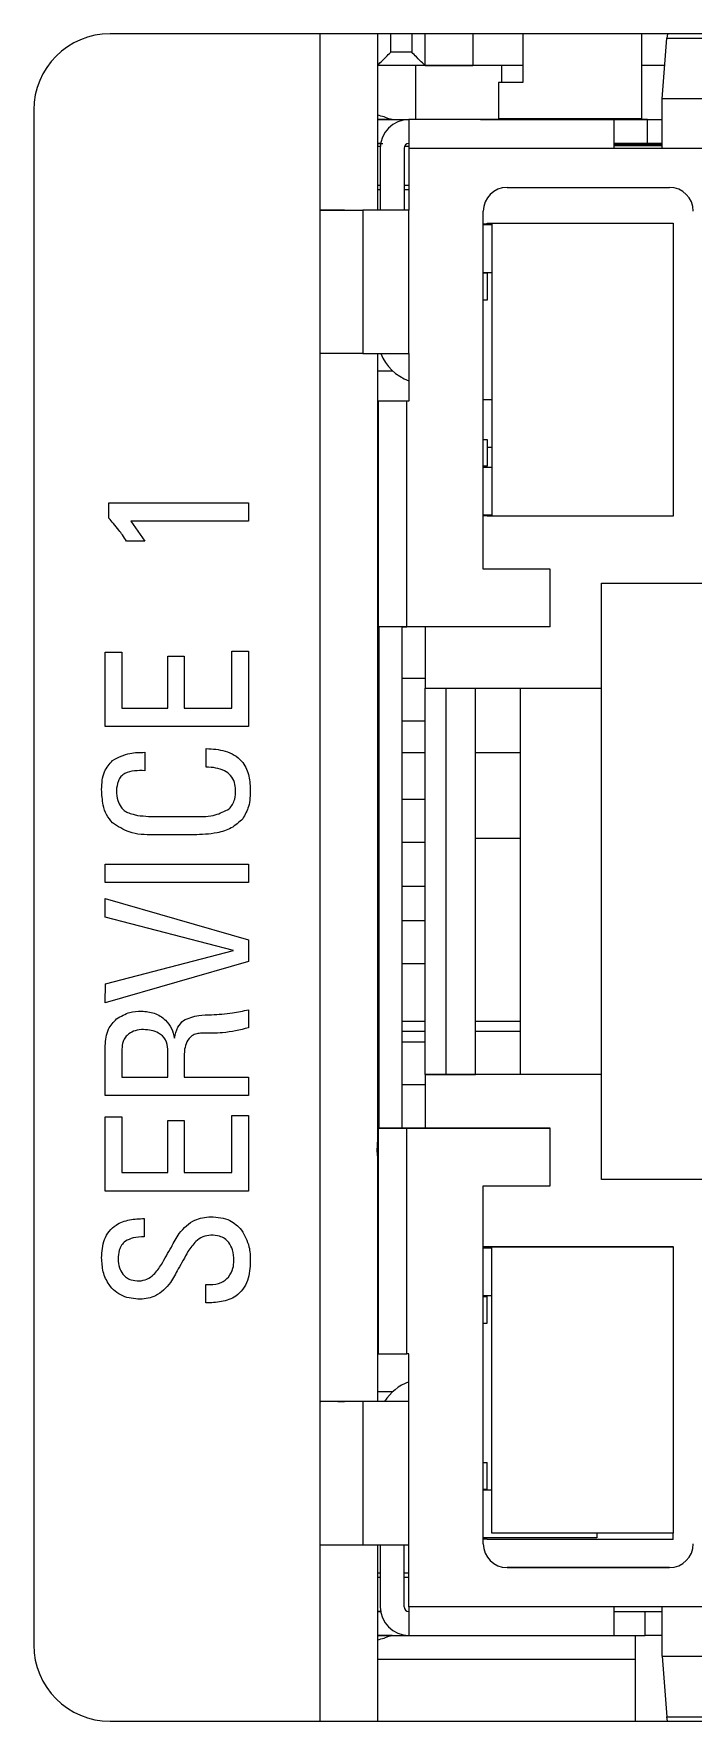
# Model space of a CAD drawing. Extents: x -194 to 239, y -574 to -265.
# Drawn here: x -117.29 to -115.11, y -318.66 to -313.07 of the extents above; entities that cross this region are included whole.
import ezdxf

# ---------------------------------------------------------------- set-up
doc = ezdxf.new("R2010")
doc.units = 0
doc.header["$LTSCALE"] = 0.5
doc.layers.get('0').update_dxf_attribs({"linetype": 'CONTINUOUS'})

msp = doc.modelspace()

# ---------------------------------------------------------------- linework, layer by layer
at = {"color": 7, "linetype": 'Continuous', "lineweight": 5}
for p, q in [((-111.49443, -313.07417), (-117.04126, -313.07417)), ((-116.34593, -318.66209), (-116.34593, -313.07417)), ((-116.15629, -313.07417), (-116.15629, -313.65888)), ((-116.11214, -313.13532), (-116.11214, -313.07417)), ((-116.0423, -313.07417), (-116.0423, -313.13532)), ((-115.99814, -313.17948), (-115.99814, -313.07417)), ((-115.83999, -313.07417), (-115.83999, -313.17948)), ((-115.67462, -313.07417), (-115.67462, -313.23583)), ((-115.28125, -313.07417), (-115.28125, -313.35625)), ((-115.21267, -313.28921), (-115.19717, -313.08922)), ((-115.19583, -313.07417), (-115.19717, -313.08922)), ((-115.19717, -313.08922), (-114.59959, -313.08922)), ((-116.0423, -313.13532), (-116.11214, -313.13532)), ((-116.15623, -313.17948), (-116.15629, -313.17948)), ((-116.15623, -313.17948), (-116.15629, -313.17948)), ((-115.99821, -313.17948), (-116.15623, -313.17948)), ((-116.02987, -313.17948), (-116.02987, -313.35862)), ((-115.99814, -313.17948), (-115.99821, -313.17948)), ((-115.99814, -313.17948), (-115.83999, -313.17948)), ((-115.9959, -313.17948), (-115.83999, -313.17948)), ((-115.67462, -313.17948), (-115.83999, -313.17948)), ((-115.74542, -313.17948), (-115.74542, -313.23583)), ((-115.20417, -313.17948), (-115.28125, -313.17948)), ((-115.7549, -313.23583), (-115.7549, -313.35625)), ((-115.67462, -313.23583), (-115.7549, -313.23583)), ((-115.21444, -313.2909), (-115.21275, -313.2909)), ((-115.21444, -313.2909), (-115.21444, -313.45344)), ((-115.21267, -313.28921), (-115.21275, -313.2909)), ((-114.58409, -313.28921), (-115.21267, -313.28921)), ((-117.29411, -313.32701), (-117.29411, -318.40924)), ((-116.15629, -313.35749), (-116.11266, -313.35749)), ((-116.15629, -313.35862), (-116.05199, -313.35862)), ((-115.81495, -313.35862), (-116.05199, -313.35862)), ((-115.37247, -313.35862), (-116.05199, -313.35862)), ((-116.05199, -313.35862), (-116.05199, -313.45344)), ((-115.81495, -313.35862), (-115.26185, -313.35862)), ((-115.81495, -313.35862), (-115.81495, -313.35862)), ((-115.28125, -313.35625), (-115.7549, -313.35625)), ((-115.74542, -313.35625), (-115.74542, -313.35862)), ((-115.68221, -313.35862), (-115.68221, -313.35862)), ((-115.61441, -313.35625), (-115.61441, -313.35862)), ((-115.26185, -313.35862), (-115.37247, -313.35862)), ((-115.37247, -313.45344), (-115.37247, -313.35862)), ((-115.34146, -313.35625), (-115.34146, -313.35862)), ((-115.26185, -313.43764), (-115.26185, -313.35862)), ((-115.26185, -313.35862), (-115.21444, -313.35862)), ((-116.14549, -313.43764), (-116.15629, -313.43764)), ((-116.14666, -313.44806), (-116.15629, -313.44806)), ((-116.14681, -313.45344), (-116.14681, -313.65888)), ((-116.0678, -313.45344), (-116.0678, -313.65888)), ((-116.05199, -313.44806), (-116.06685, -313.44806)), ((-116.05199, -313.45344), (-115.37247, -313.45344)), ((-116.05199, -313.45344), (-116.05199, -313.65888)), ((-115.26185, -313.43764), (-115.37247, -313.43764)), ((-115.21444, -313.44206), (-115.37247, -313.44206)), ((-115.37247, -313.44396), (-115.21444, -313.44396)), ((-115.37247, -313.45344), (-115.21444, -313.45344)), ((-115.21444, -313.45344), (-114.58232, -313.45344)), ((-116.14681, -313.5767), (-116.15629, -313.5767)), ((-116.15629, -313.59031), (-116.14681, -313.59031)), ((-116.05199, -313.5767), (-116.0678, -313.5767)), ((-116.0678, -313.59031), (-116.05199, -313.59031)), ((-115.72645, -313.58303), (-115.18915, -313.58303)), ((-116.3438, -313.65888), (-116.34593, -313.65888)), ((-116.34593, -313.65888), (-116.20436, -313.65888)), ((-116.28795, -313.65888), (-116.3438, -313.65888)), ((-116.26504, -313.65888), (-116.28743, -313.65888)), ((-116.20436, -313.65888), (-116.20436, -314.13297)), ((-116.05199, -313.65888), (-116.12818, -313.65888)), ((-116.05199, -314.13297), (-116.05199, -313.65888)), ((-115.80547, -314.84726), (-115.80547, -313.66204)), ((-115.80547, -313.70313), (-115.79283, -313.70313)), ((-115.79283, -313.70313), (-115.79283, -313.70155)), ((-115.79283, -313.70155), (-115.77702, -313.70155)), ((-115.77702, -313.70155), (-115.77702, -314.67185)), ((-115.77702, -313.70155), (-115.17651, -313.70155)), ((-115.17651, -313.70155), (-115.17651, -314.67185)), ((-115.80547, -313.70629), (-115.77702, -313.70629)), ((-115.80547, -313.86432), (-115.77702, -313.86432)), ((-115.79283, -313.86748), (-115.80547, -313.86748)), ((-115.79283, -313.86748), (-115.79283, -313.86748)), ((-115.79283, -313.86748), (-115.79283, -313.95598)), ((-115.79283, -313.95598), (-115.80547, -313.95598)), ((-116.20436, -314.13297), (-116.34593, -314.13297)), ((-116.20436, -314.13297), (-116.05199, -314.13297)), ((-116.15629, -314.13297), (-116.15629, -317.60329)), ((-116.12818, -314.13297), (-116.08995, -314.13297)), ((-116.06323, -314.13297), (-116.05199, -314.13297)), ((-116.05199, -314.13297), (-116.05199, -314.291)), ((-116.15629, -314.1901), (-116.10601, -314.1901)), ((-116.15313, -314.291), (-116.15313, -317.44527)), ((-116.07412, -314.291), (-116.15313, -314.291)), ((-116.15313, -314.291), (-116.15313, -314.291)), ((-116.05832, -314.291), (-116.15313, -314.291)), ((-116.05832, -314.291), (-116.07412, -314.291)), ((-116.07412, -314.291), (-116.07412, -314.291)), ((-116.05832, -315.03848), (-116.05832, -314.291)), ((-116.05199, -314.291), (-116.05832, -314.291)), ((-115.80547, -314.28556), (-115.77702, -314.28556)), ((-115.80547, -314.41742), (-115.79283, -314.41742)), ((-115.79283, -314.41742), (-115.79283, -314.50592)), ((-115.77702, -314.44371), (-115.79283, -314.44371)), ((-116.15629, -314.50908), (-116.15313, -314.50908)), ((-115.79283, -314.50592), (-115.80547, -314.50592)), ((-115.80547, -314.50908), (-115.77702, -314.50908)), ((-117.04491, -314.67849), (-117.04491, -314.62702)), ((-117.04491, -314.62702), (-116.58297, -314.62702)), ((-116.58297, -314.62702), (-116.58297, -314.6878)), ((-116.97225, -314.6878), (-116.92629, -314.75466)), ((-116.58297, -314.6878), (-116.97225, -314.6878)), ((-116.15629, -314.66711), (-116.15313, -314.66711)), ((-115.80547, -314.66711), (-115.77702, -314.66711)), ((-115.79283, -314.67027), (-115.80547, -314.67027)), ((-115.79283, -314.67027), (-115.79283, -314.67027)), ((-115.79283, -314.67185), (-115.79283, -314.67027)), ((-115.77702, -314.67185), (-115.79283, -314.67185)), ((-115.17651, -314.67185), (-115.77702, -314.67185)), ((-116.92629, -314.75466), (-116.98735, -314.75466)), ((-116.15629, -314.80617), (-116.15313, -314.80617)), ((-115.58423, -314.84726), (-115.80547, -314.84726)), ((-115.58423, -315.03848), (-115.58423, -314.84726)), ((-115.41356, -315.24075), (-115.41356, -314.89309)), ((-115.41356, -314.89309), (-114.89522, -314.89309)), ((-116.15629, -314.9484), (-116.15313, -314.9484)), ((-116.15181, -315.03848), (-116.15181, -316.69779)), ((-116.05832, -315.03848), (-116.15181, -315.03848)), ((-116.0739, -316.69779), (-116.0739, -315.03848)), ((-116.0739, -315.03848), (-116.05832, -315.03848)), ((-115.58423, -315.03848), (-116.05832, -315.03848)), ((-115.99826, -315.03848), (-115.99826, -315.24075)), ((-117.05706, -315.36854), (-117.05706, -315.12238)), ((-117.05706, -315.12238), (-117.00236, -315.12238)), ((-117.00236, -315.12238), (-117.00236, -315.30776)), ((-116.85041, -315.30776), (-116.85041, -315.13558)), ((-116.85041, -315.13558), (-116.79571, -315.13558)), ((-116.79571, -315.13558), (-116.79571, -315.30776)), ((-116.63768, -315.30776), (-116.63768, -315.11849)), ((-116.63768, -315.11849), (-116.58297, -315.11849)), ((-116.58297, -315.11849), (-116.58297, -315.36854)), ((-116.15629, -315.20756), (-116.15313, -315.20756)), ((-116.0739, -315.20756), (-115.99826, -315.20756)), ((-115.99826, -316.52079), (-115.99826, -315.24075)), ((-115.99826, -315.24075), (-115.41356, -315.24075)), ((-115.92831, -316.52079), (-115.92831, -315.24075)), ((-115.83075, -316.52079), (-115.83075, -315.24075)), ((-115.68221, -316.52079), (-115.68221, -315.24075)), ((-115.41356, -316.52079), (-115.41356, -315.24075)), ((-117.00236, -315.30776), (-116.85041, -315.30776)), ((-116.79571, -315.30776), (-116.63768, -315.30776)), ((-116.58297, -315.36854), (-117.05706, -315.36854)), ((-116.15629, -315.34979), (-116.15313, -315.34979)), ((-116.0739, -315.34979), (-115.99826, -315.34979)), ((-116.92629, -315.45363), (-116.92629, -315.51441)), ((-116.72277, -315.50226), (-116.72277, -315.44148)), ((-116.15313, -315.45502), (-116.15629, -315.45502)), ((-115.99826, -315.45502), (-116.0739, -315.45502)), ((-115.68221, -315.45502), (-115.83075, -315.45502)), ((-116.15629, -315.60896), (-116.15313, -315.60896)), ((-116.0739, -315.60896), (-115.99826, -315.60896)), ((-116.8845, -315.66637), (-116.75629, -315.66637)), ((-116.76418, -315.72715), (-116.8977, -315.72715)), ((-116.15629, -315.75119), (-116.15313, -315.75119)), ((-116.0739, -315.75119), (-115.99826, -315.75119)), ((-115.68221, -315.73947), (-115.83075, -315.73947)), ((-117.05706, -315.8244), (-116.58297, -315.8244)), ((-117.05706, -315.88518), (-117.05706, -315.8244)), ((-116.58297, -315.8244), (-116.58297, -315.88518)), ((-117.05744, -315.99895), (-117.05706, -315.93722)), ((-116.58297, -315.88518), (-117.05706, -315.88518)), ((-117.05706, -315.93722), (-116.58297, -316.07417)), ((-116.15313, -315.89752), (-116.15629, -315.89752)), ((-116.15313, -315.89752), (-116.15629, -315.89752)), ((-115.99826, -315.89752), (-116.0739, -315.89752)), ((-115.99826, -315.89752), (-116.0739, -315.89752)), ((-116.63274, -316.11035), (-117.05744, -315.99895)), ((-116.15629, -316.01035), (-116.15313, -316.01035)), ((-116.0739, -316.01035), (-115.99826, -316.01035)), ((-116.58297, -316.07417), (-116.58297, -316.14653)), ((-116.58297, -316.14653), (-117.05706, -316.28367)), ((-117.0564, -316.22023), (-116.63274, -316.11035)), ((-116.15629, -316.15258), (-116.15313, -316.15258)), ((-116.0739, -316.15258), (-115.99826, -316.15258)), ((-117.05706, -316.28367), (-117.0564, -316.22023)), ((-116.58297, -316.30599), (-116.58297, -316.3661)), ((-115.99826, -316.34485), (-116.0739, -316.34485)), ((-115.99826, -316.37858), (-116.0739, -316.37858)), ((-115.68221, -316.34485), (-115.83075, -316.34485)), ((-115.68221, -316.37858), (-115.83075, -316.37858)), ((-117.05706, -316.59023), (-117.05706, -316.42527)), ((-117.00236, -316.43638), (-117.00236, -316.52945)), ((-116.85041, -316.52945), (-116.85041, -316.43704)), ((-116.15629, -316.41175), (-116.15313, -316.41175)), ((-116.0739, -316.41175), (-115.99826, -316.41175)), ((-116.79571, -316.45689), (-116.79571, -316.52945)), ((-117.00236, -316.52945), (-116.85041, -316.52945)), ((-116.79571, -316.52945), (-116.58297, -316.52945)), ((-116.58297, -316.52945), (-116.58297, -316.59023)), ((-116.15629, -316.55398), (-116.15313, -316.55398)), ((-116.0739, -316.55398), (-115.99826, -316.55398)), ((-115.99826, -316.52079), (-115.92831, -316.52079)), ((-115.99826, -316.52079), (-115.99826, -316.52079)), ((-115.41356, -316.52079), (-115.99826, -316.52079)), ((-115.99826, -316.52079), (-115.99826, -316.69779)), ((-115.92831, -316.52079), (-115.83075, -316.52079)), ((-115.41356, -316.52079), (-115.41356, -316.52079)), ((-115.41356, -316.86846), (-115.41356, -316.52079)), ((-116.58297, -316.59023), (-117.05706, -316.59023)), ((-117.05706, -316.66013), (-117.00236, -316.66013)), ((-117.05706, -316.90629), (-117.05706, -316.66013)), ((-117.00236, -316.66013), (-117.00236, -316.84551)), ((-116.63768, -316.84551), (-116.63768, -316.65623)), ((-116.63768, -316.65623), (-116.58297, -316.65623)), ((-116.58297, -316.65623), (-116.58297, -316.90629)), ((-116.85041, -316.67333), (-116.79571, -316.67333)), ((-116.85041, -316.84551), (-116.85041, -316.67333)), ((-116.79571, -316.67333), (-116.79571, -316.84551)), ((-116.0739, -316.69779), (-116.15181, -316.69779)), ((-116.05832, -316.69779), (-116.0739, -316.69779)), ((-116.05832, -317.44527), (-116.05832, -316.69779)), ((-116.05832, -316.69779), (-115.58423, -316.69779)), ((-115.58423, -316.69779), (-116.05832, -316.69779)), ((-115.58423, -316.69779), (-115.58423, -316.69779)), ((-115.58423, -316.889), (-115.58423, -316.69779)), ((-116.15313, -316.81538), (-116.15629, -316.78182)), ((-116.15629, -316.81314), (-116.15313, -316.81314)), ((-117.00236, -316.84551), (-116.85041, -316.84551)), ((-116.79571, -316.84551), (-116.63768, -316.84551)), ((-115.80547, -318.07422), (-115.80547, -316.889)), ((-115.80547, -316.889), (-115.58423, -316.889)), ((-115.41356, -316.86846), (-115.41356, -316.86846)), ((-114.89522, -316.86846), (-115.41356, -316.86846)), ((-116.58297, -316.90629), (-117.05706, -316.90629)), ((-116.92828, -316.99746), (-116.92828, -317.05824)), ((-116.15629, -316.95537), (-116.15313, -316.95537)), ((-116.15629, -317.09444), (-116.15313, -317.09444)), ((-115.79283, -317.09128), (-115.80547, -317.09128)), ((-115.80547, -317.09444), (-115.77702, -317.09444)), ((-115.79283, -317.0897), (-115.17651, -317.0897)), ((-115.79283, -317.0897), (-115.79283, -317.09128)), ((-115.77702, -317.09128), (-115.17651, -317.09128)), ((-115.77702, -318.03946), (-115.77702, -317.09128)), ((-115.77702, -317.09128), (-115.77702, -317.09128)), ((-115.68221, -317.09128), (-115.68221, -317.0897)), ((-115.41356, -317.09128), (-115.41356, -317.0897)), ((-115.17651, -317.09128), (-115.17651, -317.0897)), ((-115.17651, -317.09128), (-115.17651, -318.03946)), ((-115.17651, -317.09128), (-115.17651, -317.09128)), ((-116.7241, -317.27705), (-116.7241, -317.21627)), ((-116.7241, -317.21627), (-116.71118, -317.21627)), ((-116.15629, -317.25247), (-116.15313, -317.25247)), ((-115.80547, -317.25247), (-115.77702, -317.25247)), ((-115.80547, -317.25563), (-115.79283, -317.25563)), ((-115.79283, -317.25563), (-115.79283, -317.25563)), ((-115.79283, -317.34413), (-115.79283, -317.25563)), ((-115.80547, -317.34413), (-115.79283, -317.34413)), ((-116.15313, -317.44526), (-116.07412, -317.44526)), ((-116.07412, -317.44527), (-116.05832, -317.44527)), ((-116.05199, -317.44527), (-116.05832, -317.44527)), ((-116.05199, -317.60329), (-116.05199, -317.44527)), ((-116.34593, -317.60329), (-116.3438, -317.60329)), ((-116.20436, -317.60329), (-116.34593, -317.60329)), ((-116.28795, -317.60329), (-116.3438, -317.60329)), ((-116.28743, -317.60329), (-116.26504, -317.60329)), ((-116.26504, -317.60329), (-116.28743, -317.60329)), ((-116.20436, -317.60329), (-116.20436, -318.07738)), ((-116.10601, -317.57144), (-116.15629, -317.57144)), ((-116.05199, -318.07738), (-116.05199, -317.60329)), ((-115.80547, -317.80557), (-115.79283, -317.80557)), ((-115.79283, -317.89407), (-115.79283, -317.80557)), ((-115.80547, -317.89407), (-115.79283, -317.89407)), ((-115.77702, -317.89723), (-115.80547, -317.89723)), ((-115.42936, -318.05526), (-115.80547, -318.05526)), ((-115.80547, -318.05842), (-115.79283, -318.05842)), ((-115.79283, -318.05842), (-115.79283, -318.05842)), ((-115.79283, -318.05842), (-115.79283, -318.06)), ((-115.79283, -318.06), (-115.79283, -318.06)), ((-115.17651, -318.06), (-115.79283, -318.06)), ((-115.17651, -318.03946), (-115.77702, -318.03946)), ((-115.42936, -318.03946), (-115.42936, -318.05526)), ((-115.42936, -318.06), (-115.42936, -318.06)), ((-115.33454, -318.06), (-115.42936, -318.06)), ((-115.17651, -318.06), (-115.17651, -318.03946)), ((-115.17651, -318.06), (-115.17651, -318.06)), ((-116.34593, -318.07738), (-116.20436, -318.07738)), ((-116.15629, -318.07738), (-116.15629, -318.66209)), ((-116.14681, -318.07738), (-116.14681, -318.28282)), ((-116.0678, -318.28282), (-116.0678, -318.07738)), ((-116.05199, -318.28282), (-116.05199, -318.07738)), ((-116.14681, -318.17123), (-116.15629, -318.17123)), ((-116.05199, -318.17123), (-116.0678, -318.17123)), ((-115.72645, -318.15324), (-115.72645, -318.15324)), ((-115.72645, -318.15324), (-115.18915, -318.15324)), ((-115.18915, -318.15324), (-115.72645, -318.15324)), ((-115.18915, -318.15324), (-115.18915, -318.15324)), ((-116.15629, -318.18484), (-116.14681, -318.18484)), ((-116.0678, -318.18484), (-116.05199, -318.18484)), ((-115.37247, -318.28282), (-116.05199, -318.28282)), ((-116.05199, -318.28282), (-116.05199, -318.37764)), ((-115.37247, -318.37764), (-115.37247, -318.28282)), ((-115.21444, -318.28282), (-115.37247, -318.28282)), ((-114.58232, -318.28282), (-115.21444, -318.28282)), ((-115.21444, -318.28282), (-115.21444, -318.44537)), ((-116.14296, -318.29862), (-116.15629, -318.29862)), ((-116.14549, -318.29862), (-116.15629, -318.29862)), ((-116.15509, -318.29862), (-116.14298, -318.29862)), ((-115.37247, -318.29862), (-115.21444, -318.29862)), ((-115.26888, -318.37764), (-115.26888, -318.29862)), ((-116.15629, -318.37764), (-116.05199, -318.37764)), ((-116.14296, -318.37764), (-116.15629, -318.37764)), ((-116.05199, -318.37764), (-115.37247, -318.37764)), ((-115.37247, -318.37764), (-115.26888, -318.37764)), ((-115.30294, -318.37763), (-115.30294, -318.4576)), ((-115.21275, -318.44537), (-115.21444, -318.44537)), ((-115.21267, -318.44705), (-115.21275, -318.44537)), ((-115.21267, -318.44705), (-114.58409, -318.44705)), ((-115.21267, -318.44705), (-115.19717, -318.64704)), ((-115.30294, -318.4576), (-116.15629, -318.4576)), ((-115.30294, -318.4576), (-116.15629, -318.4576)), ((-115.30294, -318.4576), (-115.30294, -318.66209)), ((-115.30294, -318.4576), (-115.30294, -318.4576)), ((-117.04126, -318.66209), (-111.49443, -318.66209)), ((-115.19717, -318.64704), (-114.59959, -318.64704)), ((-115.19583, -318.66209), (-115.19717, -318.64704))]:
    msp.add_line(p, q, dxfattribs=at)
at = {"color": 7, "linetype": 'Continuous', "lineweight": 5, "flags": 128}
for points in [[(-115.83999, -313.17948), (-115.87085, -313.17948), (-115.90052, -313.17948), (-115.92786, -313.17948), (-115.95182, -313.17948), (-115.97149, -313.17948), (-115.98611, -313.17948), (-115.99511, -313.17948), (-115.99814, -313.17948)], [(-115.21487, -313.43764), (-115.23262, -313.43764), (-115.24765, -313.43764), (-115.25752, -313.43764), (-115.26185, -313.43764)], [(-116.05199, -313.65888), (-116.07761, -313.65888), (-116.10254, -313.65888), (-116.12614, -313.65888), (-116.14778, -313.65888), (-116.16688, -313.65888), (-116.18295, -313.65888), (-116.19556, -313.65888), (-116.20436, -313.65888)], [(-116.15181, -316.69779), (-116.14761, -316.69779), (-116.14068, -316.69779), (-116.13122, -316.69779), (-116.11952, -316.69779), (-116.10594, -316.69779), (-116.0909, -316.69779), (-116.07486, -316.69779), (-116.05832, -316.69779)], [(-116.15313, -317.44527), (-116.15131, -317.44527), (-116.14592, -317.44527), (-116.13715, -317.44527), (-116.12536, -317.44527), (-116.11099, -317.44527), (-116.0946, -317.44527), (-116.07681, -317.44527), (-116.05832, -317.44527)], [(-116.05199, -317.60329), (-116.07761, -317.60329), (-116.10254, -317.60329), (-116.12614, -317.60329), (-116.14778, -317.60329), (-116.16688, -317.60329), (-116.18295, -317.60329), (-116.19556, -317.60329), (-116.20436, -317.60329)], [(-116.05199, -317.60329), (-116.0648, -317.60329), (-116.07727, -317.60329), (-116.08907, -317.60329), (-116.09989, -317.60329), (-116.10944, -317.60329), (-116.11747, -317.60329), (-116.12378, -317.60329), (-116.12818, -317.60329)], [(-116.20436, -318.07738), (-116.19556, -318.07738), (-116.18295, -318.07738), (-116.16688, -318.07738), (-116.14778, -318.07738), (-116.12614, -318.07738), (-116.10254, -318.07738), (-116.07761, -318.07738), (-116.05199, -318.07738)], [(-116.12818, -318.07738), (-116.12378, -318.07738), (-116.11747, -318.07738), (-116.10944, -318.07738), (-116.09989, -318.07738), (-116.08907, -318.07738), (-116.07727, -318.07738), (-116.0648, -318.07738), (-116.05199, -318.07738)], [(-116.11266, -318.37877), (-116.12095, -318.37877), (-116.14457, -318.37877), (-116.15629, -318.37877)], [(-115.21275, -318.37764), (-115.22013, -318.37764), (-115.2398, -318.37764), (-115.25482, -318.37764), (-115.26463, -318.37764), (-115.26888, -318.37764)]]:
    msp.add_lwpolyline(points, dxfattribs=at)
at = {"color": 7, "linetype": 'Continuous', "lineweight": 5}
for centre, radius, start, end in [((-117.04126, -313.32701), 0.25285, 90, 180), ((-116.22162, -313.62975), 0.29326, 68.18906, 77.12928), ((-116.052, -313.45344), 0.09482, 90, 180), ((-116.10679, -313.34282), 0.0158, 248.18906, 270), ((-116.052, -313.45344), 0.0158, 90, 180), ((-115.72645, -313.66204), 0.07901, 90, 180), ((-115.18915, -313.66204), 0.07901, 0, 90), ((-115.99827, -314.0745), 0.15803, 201.71633, 250.12313), ((-115.99827, -317.68705), 0.15803, 109.87687, 147.99518), ((-115.72645, -318.07422), 0.07901, 180, 270), ((-115.18915, -318.07422), 0.07901, 270, 0), ((-116.052, -318.28282), 0.09482, 180, 270), ((-116.052, -318.28282), 0.0158, 180, 270), ((-116.22162, -318.1065), 0.29326, 282.87072, 291.81094), ((-116.10679, -318.39344), 0.0158, 90, 111.81094), ((-117.04126, -318.40924), 0.25285, 180, 270)]:
    msp.add_arc(centre, radius, start, end, dxfattribs=at)
for points, knots in [([(-116.15623, -313.17948), (-116.15428, -313.17752), (-116.15039, -313.17362), (-116.13174, -313.15494), (-116.11735, -313.14054), (-116.11214, -313.13532)], [0, 0, 0, 0, 0.3906284, 0.7792169, 1, 1, 1, 1]), ([(-115.99821, -313.17948), (-116.00016, -313.17752), (-116.00405, -313.17362), (-116.0227, -313.15494), (-116.03709, -313.14054), (-116.0423, -313.13532)], [0, 0, 0, 0, 0.3906284, 0.7792169, 1, 1, 1, 1]), ([(-116.15629, -313.35862), (-116.15081, -313.35862), (-116.13909, -313.35862), (-116.12507, -313.35862), (-116.11069, -313.35862), (-116.10832, -313.35862), (-116.10679, -313.35862)], [0, 0, 0, 0, 0.1856255, 0.3970452, 0.6099981, 1, 1, 1, 1]), ([(-116.10679, -313.35862), (-116.10832, -313.35862), (-116.11069, -313.35862), (-116.12504, -313.35862), (-116.13905, -313.35862), (-116.15081, -313.35862), (-116.15629, -313.35862)], [0, 0, 0, 0, 0.3899607, 0.6013474, 0.8142862, 1, 1, 1, 1]), ([(-116.15629, -313.43764), (-116.15059, -313.43764), (-116.14382, -313.43764), (-116.13878, -313.43764), (-116.13799, -313.43764)], [0, 0, 0, 0, 0.8418835, 1, 1, 1, 1]), ([(-117.01233, -314.71819), (-117.01828, -314.71067), (-117.0289, -314.69724), (-117.04002, -314.68422), (-117.04491, -314.67849)], [0, 0, 0, 0, 0.5599984, 1, 1, 1, 1]), ([(-116.98735, -314.75466), (-116.99154, -314.74753), (-116.99903, -314.73479), (-117.00826, -314.72326), (-117.01233, -314.71819)], [0, 0, 0, 0, 0.5596877, 1, 1, 1, 1]), ([(-117.06922, -315.57643), (-117.06847, -315.55597), (-117.06714, -315.51953), (-117.0435, -315.49221), (-117.03313, -315.48023)], [0, 0, 0, 0, 0.5615579, 1, 1, 1, 1]), ([(-117.03313, -315.48023), (-117.01428, -315.47087), (-116.98049, -315.45409), (-116.94291, -315.45377), (-116.92629, -315.45363)], [0, 0, 0, 0, 0.5577397, 1, 1, 1, 1]), ([(-116.72277, -315.44148), (-116.70147, -315.44252), (-116.65907, -315.4446), (-116.60474, -315.47555), (-116.57959, -315.52623), (-116.57779, -315.55961), (-116.5769, -315.57633)], [0, 0, 0, 0, 0.2809713, 0.5593395, 0.7791166, 1, 1, 1, 1]), ([(-116.92629, -315.51441), (-116.94942, -315.51392), (-116.97838, -315.51329), (-117.00649, -315.53308), (-117.01728, -315.55328), (-117.01927, -315.57002), (-117.02059, -315.58118)], [0, 0, 0, 0, 0.4986052, 0.6239709, 0.7494218, 1, 1, 1, 1]), ([(-116.62552, -315.57928), (-116.62613, -315.57049), (-116.62735, -315.55295), (-116.64065, -315.52935), (-116.67184, -315.50599), (-116.70178, -315.50379), (-116.72277, -315.50226)], [0, 0, 0, 0, 0.187299, 0.3740551, 0.561093, 1, 1, 1, 1]), ([(-117.03322, -315.68688), (-117.04029, -315.67823), (-117.05442, -315.66091), (-117.067, -315.62249), (-117.06838, -315.5939), (-117.06922, -315.57643)], [0, 0, 0, 0, 0.279622, 0.5597678, 1, 1, 1, 1]), ([(-117.02059, -315.58118), (-117.01997, -315.59195), (-117.01884, -315.61119), (-117.00904, -315.62768), (-117.00473, -315.63493)], [0, 0, 0, 0, 0.5600204, 1, 1, 1, 1]), ([(-116.64736, -315.64072), (-116.64308, -315.6361), (-116.6345, -315.62683), (-116.62679, -315.60527), (-116.626, -315.58914), (-116.62552, -315.57928)], [0, 0, 0, 0, 0.2795667, 0.5596843, 1, 1, 1, 1]), ([(-116.5769, -315.57633), (-116.57725, -315.59572), (-116.57788, -315.63026), (-116.59449, -315.66037), (-116.60178, -315.67358)], [0, 0, 0, 0, 0.5610903, 1, 1, 1, 1]), ([(-117.00473, -315.63493), (-117.00151, -315.63915), (-116.99575, -315.64667), (-116.98728, -315.65079), (-116.98356, -315.6526)], [0, 0, 0, 0, 0.5609672, 1, 1, 1, 1]), ([(-116.98356, -315.6526), (-116.9775, -315.65476), (-116.96668, -315.65862), (-116.95551, -315.6613), (-116.9506, -315.66247)], [0, 0, 0, 0, 0.5601008, 1, 1, 1, 1]), ([(-116.75629, -315.66637), (-116.73466, -315.66633), (-116.69617, -315.66627), (-116.66223, -315.6485), (-116.64736, -315.64072)], [0, 0, 0, 0, 0.5619699, 1, 1, 1, 1]), ([(-116.8977, -315.72715), (-116.92535, -315.72663), (-116.97457, -315.72572), (-117.01535, -315.69872), (-117.03322, -315.68688)], [0, 0, 0, 0, 0.5616397, 1, 1, 1, 1]), ([(-116.9506, -315.66247), (-116.9383, -315.66381), (-116.91633, -315.6662), (-116.89423, -315.66632), (-116.8845, -315.66637)], [0, 0, 0, 0, 0.5598991, 1, 1, 1, 1]), ([(-116.60178, -315.67358), (-116.61393, -315.68486), (-116.63829, -315.70746), (-116.69612, -315.72429), (-116.73835, -315.72606), (-116.76418, -315.72715)], [0, 0, 0, 0, 0.278928, 0.5591864, 1, 1, 1, 1]), ([(-117.01983, -316.33647), (-117.00562, -316.32783), (-116.98017, -316.31236), (-116.95056, -316.31117), (-116.9375, -316.31064)], [0, 0, 0, 0, 0.5586387, 1, 1, 1, 1]), ([(-116.9375, -316.31064), (-116.92295, -316.3118), (-116.8939, -316.31412), (-116.8589, -316.33671), (-116.83614, -316.36694), (-116.83058, -316.3891), (-116.82781, -316.4002)], [0, 0, 0, 0, 0.2800945, 0.5595392, 0.7796157, 1, 1, 1, 1]), ([(-116.79855, -316.34112), (-116.78187, -316.33453), (-116.75195, -316.3227), (-116.71986, -316.32276), (-116.70567, -316.3228)], [0, 0, 0, 0, 0.5577703, 1, 1, 1, 1]), ([(-116.70567, -316.3228), (-116.68251, -316.32145), (-116.64115, -316.31905), (-116.60075, -316.30998), (-116.58297, -316.30599)], [0, 0, 0, 0, 0.5601186, 1, 1, 1, 1]), ([(-117.05706, -316.42527), (-117.05575, -316.40612), (-117.05341, -316.37196), (-117.03009, -316.34731), (-117.01983, -316.33647)], [0, 0, 0, 0, 0.5603932, 1, 1, 1, 1]), ([(-116.97881, -316.38548), (-116.98292, -316.38906), (-116.99116, -316.39622), (-117.00063, -316.41374), (-117.0017, -316.42779), (-117.00236, -316.43638)], [0, 0, 0, 0, 0.2802242, 0.5603238, 1, 1, 1, 1]), ([(-116.93028, -316.37142), (-116.94, -316.37191), (-116.95736, -316.37279), (-116.97226, -316.3816), (-116.97881, -316.38548)], [0, 0, 0, 0, 0.5601913, 1, 1, 1, 1]), ([(-116.85041, -316.43704), (-116.85157, -316.42601), (-116.85389, -316.40397), (-116.885, -316.37605), (-116.91309, -316.37318), (-116.93028, -316.37142)], [0, 0, 0, 0, 0.2801592, 0.5597708, 1, 1, 1, 1]), ([(-116.82781, -316.4002), (-116.82536, -316.38754), (-116.82101, -316.36501), (-116.8054, -316.3484), (-116.79855, -316.34112)], [0, 0, 0, 0, 0.5618182, 1, 1, 1, 1]), ([(-116.73768, -316.38358), (-116.74335, -316.3839), (-116.75468, -316.38454), (-116.77408, -316.39252), (-116.78232, -316.4049), (-116.78735, -316.41245)], [0, 0, 0, 0, 0.2812807, 0.5619781, 1, 1, 1, 1]), ([(-116.58297, -316.3661), (-116.61144, -316.37276), (-116.66237, -316.38468), (-116.71462, -316.38392), (-116.73768, -316.38358)], [0, 0, 0, 0, 0.5587362, 1, 1, 1, 1]), ([(-116.78735, -316.41245), (-116.79018, -316.42051), (-116.79525, -316.43493), (-116.79557, -316.45017), (-116.79571, -316.45689)], [0, 0, 0, 0, 0.5593851, 1, 1, 1, 1]), ([(-116.15629, -316.78182), (-116.15642, -316.77226), (-116.15664, -316.75437), (-116.15425, -316.73662), (-116.15313, -316.72835)], [0, 0, 0, 0, 0.5343942, 1, 1, 1, 1]), ([(-117.06922, -317.12728), (-117.06797, -317.10654), (-117.0655, -317.06529), (-117.02778, -317.01681), (-116.97665, -316.99949), (-116.94443, -316.99814), (-116.92828, -316.99746)], [0, 0, 0, 0, 0.2806066, 0.5581281, 0.778648, 1, 1, 1, 1]), ([(-116.81261, -317.04675), (-116.79656, -317.02929), (-116.76786, -316.99808), (-116.72614, -316.99343), (-116.70776, -316.99138)], [0, 0, 0, 0, 0.5595412, 1, 1, 1, 1]), ([(-116.70776, -316.99138), (-116.68552, -316.99287), (-116.64583, -316.99551), (-116.61787, -317.02326), (-116.60558, -317.03545)], [0, 0, 0, 0, 0.5605207, 1, 1, 1, 1]), ([(-116.92828, -317.05824), (-116.94061, -317.05839), (-116.96258, -317.05865), (-116.98218, -317.0684), (-116.99077, -317.07268)], [0, 0, 0, 0, 0.5612054, 1, 1, 1, 1]), ([(-116.87121, -317.14941), (-116.8603, -317.13023), (-116.84082, -317.09598), (-116.82123, -317.06179), (-116.81261, -317.04675)], [0, 0, 0, 0, 0.5600014, 1, 1, 1, 1]), ([(-116.70776, -317.05216), (-116.71687, -317.05336), (-116.73511, -317.05575), (-116.76211, -317.07568), (-116.7753, -317.09503), (-116.78336, -317.10686)], [0, 0, 0, 0, 0.2793243, 0.5594419, 1, 1, 1, 1]), ([(-116.6485, -317.07657), (-116.65281, -317.07208), (-116.66143, -317.0631), (-116.68206, -317.05379), (-116.69801, -317.05278), (-116.70776, -317.05216)], [0, 0, 0, 0, 0.2800808, 0.5601107, 1, 1, 1, 1]), ([(-116.60558, -317.03545), (-116.59579, -317.05342), (-116.57826, -317.08561), (-116.57731, -317.12209), (-116.5769, -317.1382)], [0, 0, 0, 0, 0.5584013, 1, 1, 1, 1]), ([(-116.99077, -317.07268), (-116.99533, -317.07682), (-117.00445, -317.08511), (-117.01314, -317.10579), (-117.01399, -317.12155), (-117.01452, -317.13118)], [0, 0, 0, 0, 0.2795694, 0.5597183, 1, 1, 1, 1]), ([(-116.78336, -317.10686), (-116.79409, -317.12608), (-116.81324, -317.16039), (-116.83272, -317.19451), (-116.84129, -317.20953)], [0, 0, 0, 0, 0.5599975, 1, 1, 1, 1]), ([(-116.6316, -317.1365), (-116.63199, -317.12445), (-116.63268, -317.10297), (-116.64367, -317.08463), (-116.6485, -317.07657)], [0, 0, 0, 0, 0.5607112, 1, 1, 1, 1]), ([(-116.94158, -317.26489), (-116.96164, -317.26323), (-117.00164, -317.25992), (-117.04556, -317.22137), (-117.0665, -317.17411), (-117.06831, -317.14291), (-117.06922, -317.12728)], [0, 0, 0, 0, 0.2800158, 0.5584886, 0.7789799, 1, 1, 1, 1]), ([(-117.01452, -317.13118), (-117.01399, -317.14124), (-117.01306, -317.15921), (-117.00365, -317.17443), (-116.99951, -317.18113)], [0, 0, 0, 0, 0.5602742, 1, 1, 1, 1]), ([(-116.94547, -317.20411), (-116.93646, -317.20291), (-116.91841, -317.2005), (-116.89195, -317.18042), (-116.87908, -317.16118), (-116.87121, -317.14941)], [0, 0, 0, 0, 0.2793071, 0.5594416, 1, 1, 1, 1]), ([(-116.5769, -317.1382), (-116.57794, -317.16019), (-116.58002, -317.20387), (-116.618, -317.25719), (-116.6728, -317.27503), (-116.70697, -317.27638), (-116.7241, -317.27705)], [0, 0, 0, 0, 0.280953, 0.5581522, 0.7785911, 1, 1, 1, 1]), ([(-116.64888, -317.1912), (-116.64308, -317.18177), (-116.63268, -317.16489), (-116.63193, -317.14519), (-116.6316, -317.1365)], [0, 0, 0, 0, 0.5588223, 1, 1, 1, 1]), ([(-116.99951, -317.18113), (-116.9956, -317.18527), (-116.98777, -317.19355), (-116.96906, -317.20251), (-116.95442, -317.2035), (-116.94547, -317.20411)], [0, 0, 0, 0, 0.2800334, 0.5602268, 1, 1, 1, 1]), ([(-116.84129, -317.20953), (-116.85643, -317.22684), (-116.88346, -317.25775), (-116.92382, -317.26271), (-116.94158, -317.26489)], [0, 0, 0, 0, 0.5598066, 1, 1, 1, 1]), ([(-116.71118, -317.21627), (-116.69783, -317.2155), (-116.67402, -317.21412), (-116.65656, -317.19819), (-116.64888, -317.1912)], [0, 0, 0, 0, 0.5607199, 1, 1, 1, 1]), ([(-116.15629, -318.37764), (-116.15081, -318.37764), (-116.13909, -318.37764), (-116.12507, -318.37764), (-116.11069, -318.37764), (-116.10832, -318.37764), (-116.10679, -318.37764)], [0, 0, 0, 0, 0.1856149, 0.3970379, 0.610013, 1, 1, 1, 1]), ([(-116.10679, -318.37764), (-116.10829, -318.37764), (-116.11062, -318.37764), (-116.12518, -318.37764), (-116.13512, -318.37764), (-116.14211, -318.37764), (-116.14296, -318.37764)], [0, 0, 0, 0, 0.4620169, 0.7124858, 0.9647711, 1, 1, 1, 1])]:
    msp.add_open_spline(points, degree=3, knots=knots, dxfattribs=at)

doc.saveas('drawing.dxf')
